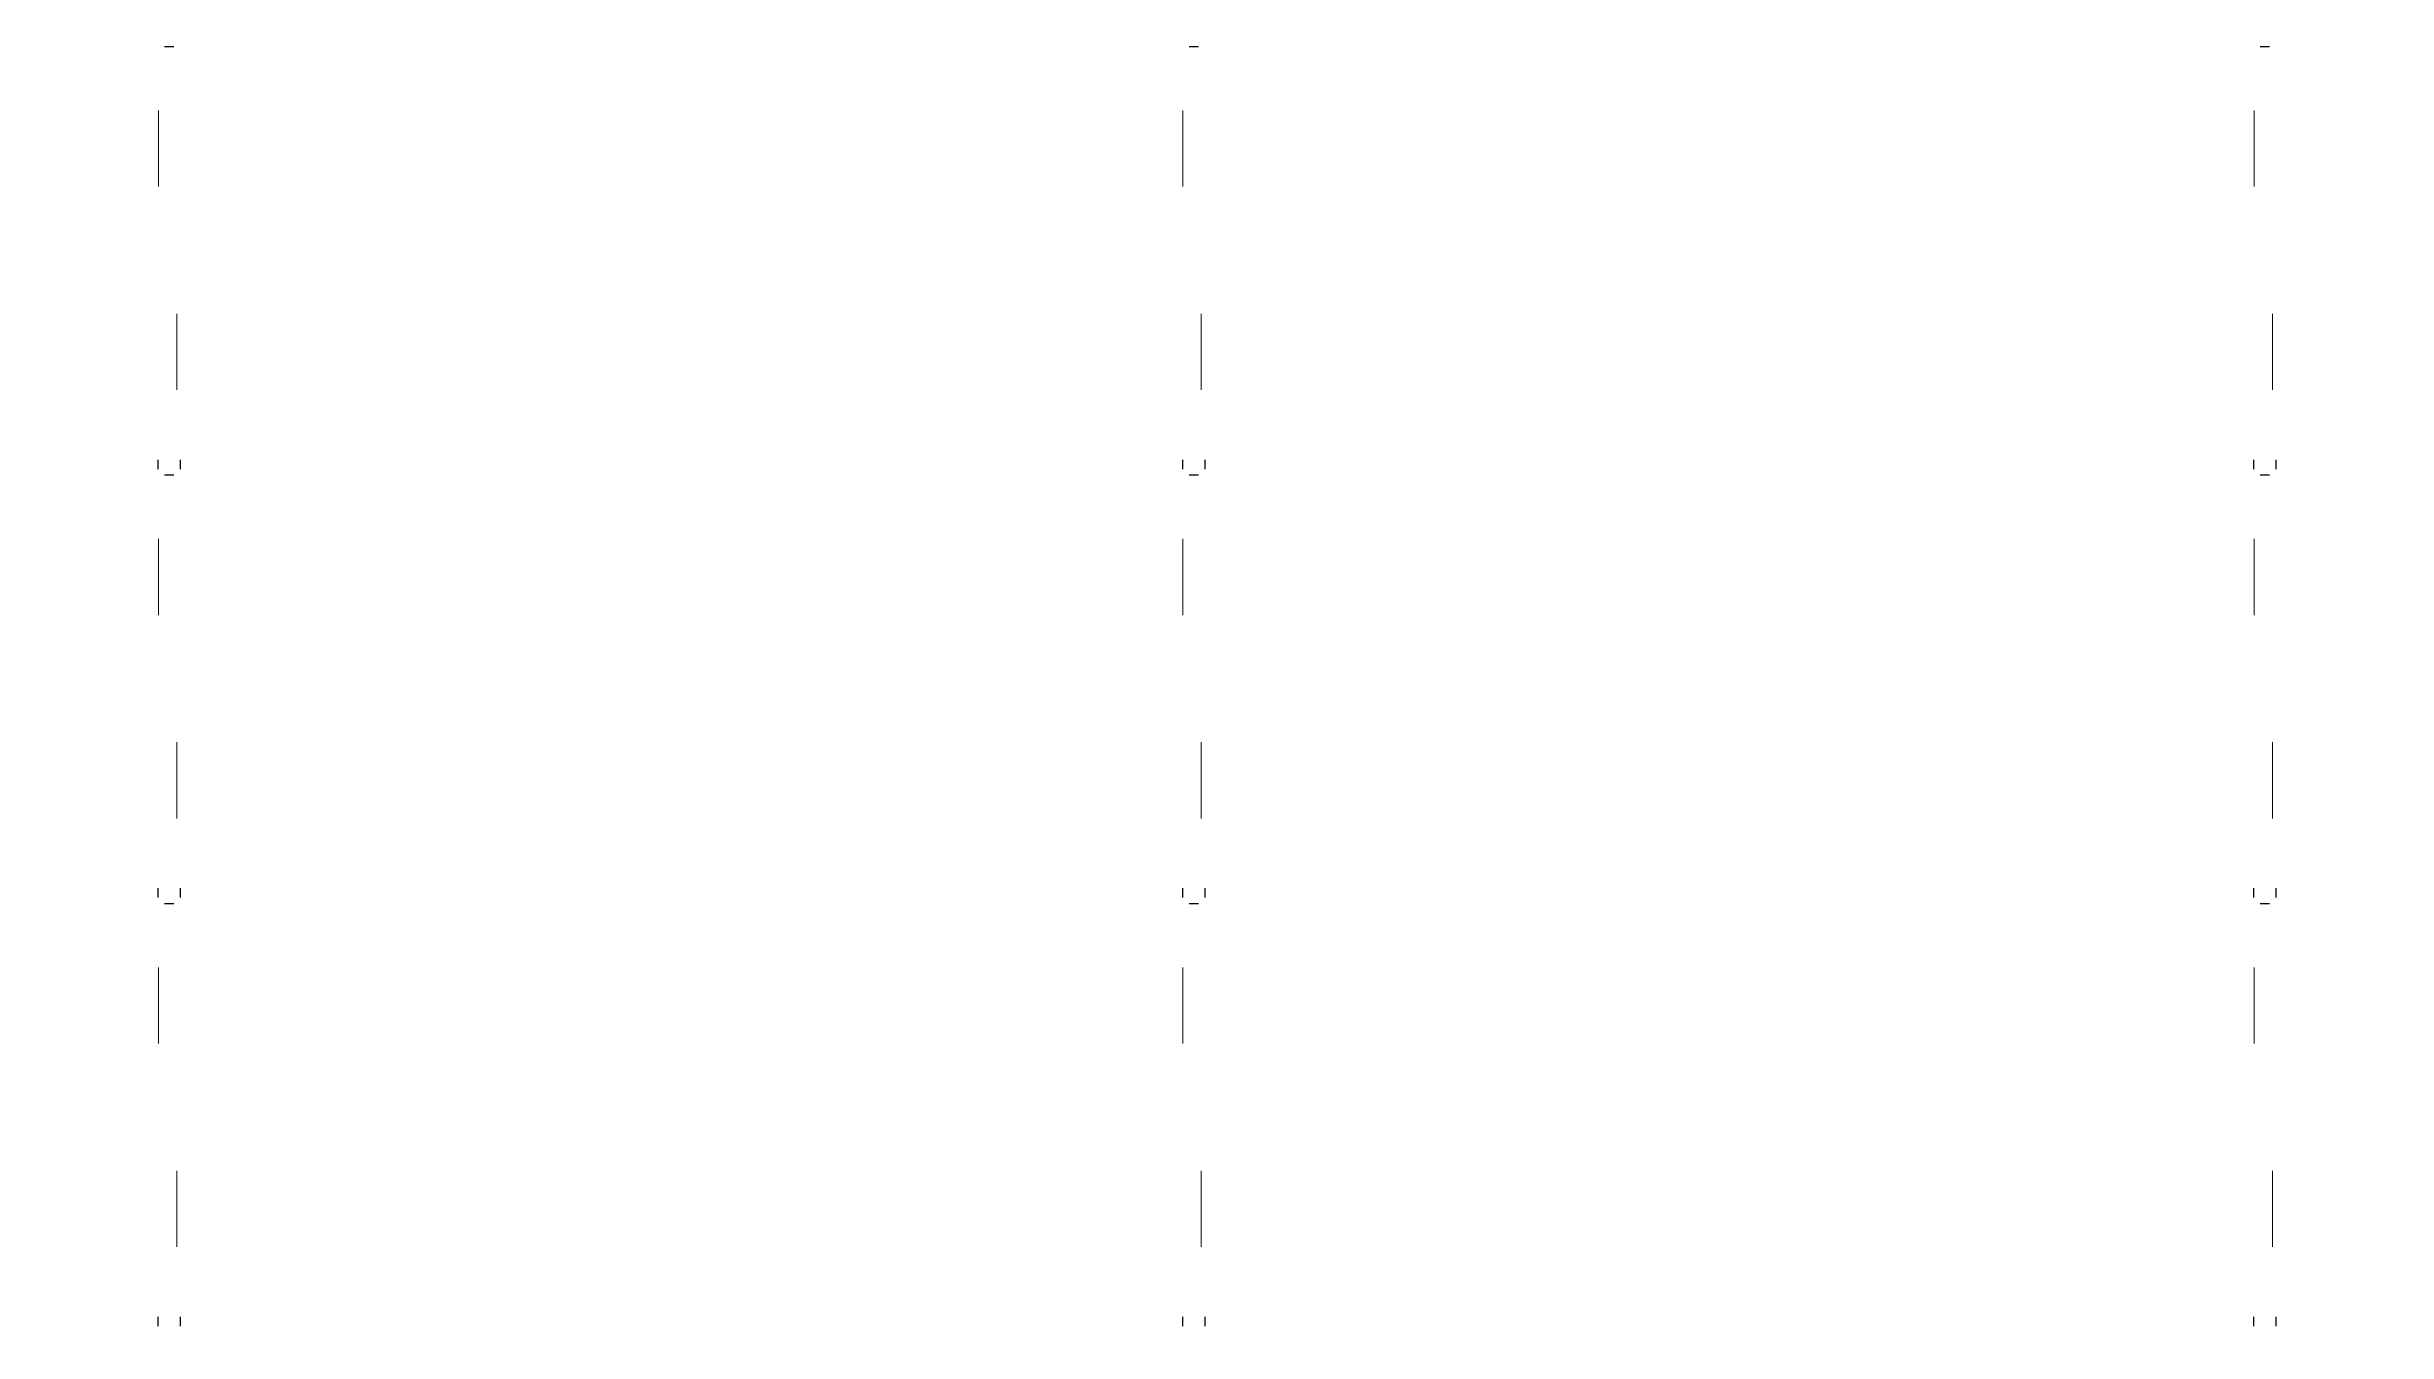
# Model space of a CAD drawing. Header units: millimetres. Extents: x 1460 to 2316, y 2487 to 2677.
# Drawn here: x 1970.6 to 2316, y 2487.3 to 2677 of the extents above; entities that cross this region are included whole.
import ezdxf
from ezdxf.enums import TextEntityAlignment as Align

# ---------------------------------------------------------------- set-up
doc = ezdxf.new("R2010")
doc.units = ezdxf.units.MM
doc.layers.add('DD2D_Geometry', color=7, linetype='Continuous')
doc.styles.get("Standard").update_dxf_attribs({"font": 'arial.ttf'})

# ---------------------------------------------------------------- blocks, each defined once
blk = doc.blocks.new('DD101060423D')
blk.add_line((0, 0.0175), (0, -0.0175))
blk = doc.blocks.new('SPACE_DD10106042')
blk.add_blockref('DD101060423D', (0, 0))
blk = doc.blocks.new('DD101030423D')
blk.add_line((0, 0.0175), (0, -0.0175))
blk = doc.blocks.new('SPACE_DD10103042')
blk.add_blockref('DD101030423D', (0, 0))
blk = doc.blocks.new('DD20113036')
blk.add_attdef('A', text='', height=0.03).set_placement((0.376, 0.156, 0.012), align=Align.MIDDLE_CENTER)
blk = doc.blocks.new('DD20116024')
blk.add_attdef('A', text='', height=0.03).set_placement((0.681, 0.156, 0.012), align=Align.MIDDLE_CENTER)
blk = doc.blocks.new('DD2032303012')
at = {"color": 0, "linetype": 'Continuous', "lineweight": 0}
for p, q in [((1.2805, 0.1065, 0.012), (0.9955, 0.1065, 0.012)), ((0.9955, 0.1065, 0.012), (0.9955, 0.0165, 0.012)), ((1.103, 0.164, 0.012), (1.103, 0.129, 0.012)), ((1.173, 0.164, 0.012), (1.103, 0.164, 0.012)), ((1.103, 0.129, 0.012), (1.173, 0.129, 0.012)), ((1.173, 0.129, 0.012), (1.173, 0.164, 0.012)), ((1.2805, 0.0165, 0.012), (1.2805, 0.1065, 0.012)), ((0.9955, 0.0165, 0.012), (1.2805, 0.0165, 0.012))]:
    blk.add_line(p, q, dxfattribs=at)
for centre, start, end in [((1.0965, 0.1465, 0.012), 0, 180), ((1.0965, 0.1465, 0.012), 180, 0), ((1.1795, 0.1465, 0.012), 0, 180), ((1.1795, 0.1465, 0.012), 180, 0)]:
    blk.add_arc(centre, 0.00159, start, end, dxfattribs=at)
blk.add_attdef('A', text='', height=0.03).set_placement((0.1483, 0.1978, 0.015), align=Align.MIDDLE_CENTER)
blk = doc.blocks.new('DD2033303012')
at = {"color": 0, "linetype": 'Continuous', "lineweight": 0}
for p, q in [((0.2335, 0.0165, 0.012), (0.2335, 0.1065, 0.012)), ((0.2335, 0.1065, 0.012), (0.5185, 0.1065, 0.012)), ((0.341, 0.129, 0.012), (0.341, 0.164, 0.012)), ((0.341, 0.164, 0.012), (0.411, 0.164, 0.012)), ((0.411, 0.129, 0.012), (0.341, 0.129, 0.012)), ((0.411, 0.164, 0.012), (0.411, 0.129, 0.012)), ((0.5185, 0.1065, 0.012), (0.5185, 0.0165, 0.012)), ((0.5185, 0.0165, 0.012), (0.2335, 0.0165, 0.012))]:
    blk.add_line(p, q, dxfattribs=at)
for centre, start, end in [((0.3345, 0.1465, 0.012), 0, 180), ((0.3345, 0.1465, 0.012), 180, 0), ((0.4175, 0.1465, 0.012), 0, 180), ((0.4175, 0.1465, 0.012), 180, 0)]:
    blk.add_arc(centre, 0.00159, start, end, dxfattribs=at)
blk.add_attdef('A', text='', height=0.03).set_placement((0.1483, 0.1978, 0.015), align=Align.MIDDLE_CENTER)

msp = doc.modelspace()

# ---------------------------------------------------------------- block references
at = {"layer": 'DD2D_Geometry', "xscale": 39.3700787401575, "yscale": 39.3700787401575, "zscale": 39.3700787401575}
for name, p, rotation in [('SPACE_DD10106042', (1988.69, 2676.97), 270), ('SPACE_DD10106042', (2139.89, 2676.97), 270), ('SPACE_DD10106042', (2297.97, 2676.97), 270), ('SPACE_DD10103042', (1987.07, 2615.35), 180), ('SPACE_DD10103042', (2138.28, 2615.35), 180), ('SPACE_DD10103042', (2296.36, 2615.35), 180), ('SPACE_DD10106042', (1988.69, 2613.74), 270), ('SPACE_DD10106042', (2139.89, 2613.74), 270), ('SPACE_DD10106042', (2297.97, 2613.74), 270), ('SPACE_DD10103042', (1987.07, 2552.13), 180), ('SPACE_DD10103042', (2138.28, 2552.13), 180), ('SPACE_DD10103042', (2296.36, 2552.13), 180), ('SPACE_DD10106042', (1988.69, 2550.51), 270), ('SPACE_DD10106042', (2139.89, 2550.51), 270), ('SPACE_DD10106042', (2297.97, 2550.51), 270), ('SPACE_DD10103042', (1987.07, 2488.9), 180), ('SPACE_DD10103042', (2138.28, 2488.9), 180), ('SPACE_DD10103042', (2296.36, 2488.9), 180)]:
    msp.add_blockref(name, p, dxfattribs=dict(at, rotation=rotation))
at = {"layer": 'DD2D_Geometry', "extrusion": (-1, 0, 2.22045e-16)}
ref = msp.add_blockref('DD2033303012', (-2676.77, 28.98, -1987.57), dxfattribs=dict(at, xscale=39.3700787401575, yscale=39.3700787401575, zscale=39.3700787401575))
ref.add_attrib('A', 'TA3', dxfattribs={"layer": '0', "extrusion": (-1, 0, 2.22045e-16), "height": 1.181}).set_placement((-2670.93, 36.77, -1986.98), align=Align.MIDDLE_CENTER)
ref = msp.add_blockref('DD2032303012', (-2676.77, 28.98, -1990.27), dxfattribs=dict(at, xscale=39.3700787401575, yscale=39.3700787401575, zscale=39.3700787401575))
ref.add_attrib('A', 'TA3', dxfattribs={"layer": '0', "extrusion": (-1, 0, 2.22045e-16), "height": 1.181}).set_placement((-2670.93, 36.77, -1989.68), align=Align.MIDDLE_CENTER)
ref = msp.add_blockref('DD2033303012', (-2676.77, 28.98, -2138.78), dxfattribs=dict(at, xscale=39.3700787401575, yscale=39.3700787401575, zscale=39.3700787401575))
ref.add_attrib('A', 'TA3', dxfattribs={"layer": '0', "extrusion": (-1, 0, 2.22045e-16), "height": 1.181}).set_placement((-2670.93, 36.77, -2138.19), align=Align.MIDDLE_CENTER)
ref = msp.add_blockref('DD2032303012', (-2676.77, 28.98, -2141.48), dxfattribs=dict(at, xscale=39.3700787401575, yscale=39.3700787401575, zscale=39.3700787401575))
ref.add_attrib('A', 'TA3', dxfattribs={"layer": '0', "extrusion": (-1, 0, 2.22045e-16), "height": 1.181}).set_placement((-2670.93, 36.77, -2140.89), align=Align.MIDDLE_CENTER)
ref = msp.add_blockref('DD2033303012', (-2676.77, 28.98, -2296.86), dxfattribs=dict(at, xscale=39.3700787401575, yscale=39.3700787401575, zscale=39.3700787401575))
ref.add_attrib('A', 'TA3', dxfattribs={"layer": '0', "extrusion": (-1, 0, 2.22045e-16), "height": 1.181}).set_placement((-2670.93, 36.77, -2296.26), align=Align.MIDDLE_CENTER)
ref = msp.add_blockref('DD2032303012', (-2676.77, 28.98, -2299.56), dxfattribs=dict(at, xscale=39.3700787401575, yscale=39.3700787401575, zscale=39.3700787401575))
ref.add_attrib('A', 'TA3', dxfattribs={"layer": '0', "extrusion": (-1, 0, 2.22045e-16), "height": 1.181}).set_placement((-2670.93, 36.77, -2298.97), align=Align.MIDDLE_CENTER)
ref = msp.add_blockref('DD20116024', (-2676.77, 5.04, -1987.57), dxfattribs=dict(at, xscale=39.3700787401575, yscale=39.3700787401575, zscale=39.3700787401575))
ref.add_attrib('A', 'TA3', dxfattribs={"layer": '0', "extrusion": (-1, 0, 2.22045e-16), "height": 1.181}).set_placement((-2649.96, 11.18, -1987.1), align=Align.MIDDLE_CENTER)
ref = msp.add_blockref('DD20116024', (-2676.77, 5.04, -1990.27), dxfattribs=dict(at, xscale=39.3700787401575, yscale=39.3700787401575, zscale=39.3700787401575))
ref.add_attrib('A', 'TA3', dxfattribs={"layer": '0', "extrusion": (-1, 0, 2.22045e-16), "height": 1.181}).set_placement((-2649.96, 11.18, -1989.8), align=Align.MIDDLE_CENTER)
ref = msp.add_blockref('DD20116024', (-2676.77, 5.04, -2138.78), dxfattribs=dict(at, xscale=39.3700787401575, yscale=39.3700787401575, zscale=39.3700787401575))
ref.add_attrib('A', 'TA3', dxfattribs={"layer": '0', "extrusion": (-1, 0, 2.22045e-16), "height": 1.181}).set_placement((-2649.96, 11.18, -2138.3), align=Align.MIDDLE_CENTER)
ref = msp.add_blockref('DD20116024', (-2676.77, 5.04, -2141.48), dxfattribs=dict(at, xscale=39.3700787401575, yscale=39.3700787401575, zscale=39.3700787401575))
ref.add_attrib('A', 'TA3', dxfattribs={"layer": '0', "extrusion": (-1, 0, 2.22045e-16), "height": 1.181}).set_placement((-2649.96, 11.18, -2141.01), align=Align.MIDDLE_CENTER)
ref = msp.add_blockref('DD20116024', (-2676.77, 5.04, -2296.86), dxfattribs=dict(at, xscale=39.3700787401575, yscale=39.3700787401575, zscale=39.3700787401575))
ref.add_attrib('A', 'TA3', dxfattribs={"layer": '0', "extrusion": (-1, 0, 2.22045e-16), "height": 1.181}).set_placement((-2649.96, 11.18, -2296.38), align=Align.MIDDLE_CENTER)
ref = msp.add_blockref('DD20116024', (-2676.77, 5.04, -2299.56), dxfattribs=dict(at, xscale=39.3700787401575, yscale=39.3700787401575, zscale=39.3700787401575))
ref.add_attrib('A', 'TA3', dxfattribs={"layer": '0', "extrusion": (-1, 0, 2.22045e-16), "height": 1.181}).set_placement((-2649.96, 11.18, -2299.08), align=Align.MIDDLE_CENTER)
at = {"layer": 'DD2D_Geometry', "extrusion": (0, 1, 2.22045e-16)}
ref = msp.add_blockref('DD20113036', (-1986.87, 5.04, 2616.47), dxfattribs=dict(at, xscale=39.3700787401575, yscale=39.3700787401575, zscale=39.3700787401575))
ref.add_attrib('A', 'TA3', dxfattribs={"layer": '0', "extrusion": (0, 1, 2.22045e-16), "height": 1.181}).set_placement((-1972.07, 11.18, 2616.94), align=Align.MIDDLE_CENTER)
at = {"layer": 'DD2D_Geometry', "xscale": 39.3700787401575, "yscale": 39.3700787401575, "zscale": 39.3700787401575}
for p in [(1990.3, 2615.35), (2141.51, 2615.35), (2299.58, 2615.35), (1990.3, 2552.13), (2141.51, 2552.13), (2299.58, 2552.13), (1990.3, 2488.9), (2141.51, 2488.9), (2299.58, 2488.9)]:
    msp.add_blockref('SPACE_DD10103042', p, dxfattribs=at)
at = {"layer": 'DD2D_Geometry', "extrusion": (0, -1, 2.22045e-16)}
ref = msp.add_blockref('DD20113036', (1990.5, 5.04, -2616.94), dxfattribs=dict(at, xscale=39.3700787401575, yscale=39.3700787401575, zscale=39.3700787401575))
ref.add_attrib('A', 'TA3', dxfattribs={"layer": '0', "extrusion": (0, -1, 2.22045e-16), "height": 1.181}).set_placement((2005.3, 11.18, -2616.47), align=Align.MIDDLE_CENTER)
at = {"layer": 'DD2D_Geometry', "extrusion": (0, 1, 2.22045e-16)}
ref = msp.add_blockref('DD20113036', (-2138.08, 5.04, 2616.47), dxfattribs=dict(at, xscale=39.3700787401575, yscale=39.3700787401575, zscale=39.3700787401575))
ref.add_attrib('A', 'TA3', dxfattribs={"layer": '0', "extrusion": (0, 1, 2.22045e-16), "height": 1.181}).set_placement((-2123.28, 11.18, 2616.94), align=Align.MIDDLE_CENTER)
at = {"layer": 'DD2D_Geometry', "extrusion": (0, -1, 2.22045e-16)}
ref = msp.add_blockref('DD20113036', (2141.7, 5.04, -2616.94), dxfattribs=dict(at, xscale=39.3700787401575, yscale=39.3700787401575, zscale=39.3700787401575))
ref.add_attrib('A', 'TA3', dxfattribs={"layer": '0', "extrusion": (0, -1, 2.22045e-16), "height": 1.181}).set_placement((2156.51, 11.18, -2616.47), align=Align.MIDDLE_CENTER)
at = {"layer": 'DD2D_Geometry', "extrusion": (0, 1, 2.22045e-16)}
ref = msp.add_blockref('DD20113036', (-2296.16, 5.04, 2616.47), dxfattribs=dict(at, xscale=39.3700787401575, yscale=39.3700787401575, zscale=39.3700787401575))
ref.add_attrib('A', 'TA3', dxfattribs={"layer": '0', "extrusion": (0, 1, 2.22045e-16), "height": 1.181}).set_placement((-2281.36, 11.18, 2616.94), align=Align.MIDDLE_CENTER)
at = {"layer": 'DD2D_Geometry', "extrusion": (0, -1, 2.22045e-16)}
ref = msp.add_blockref('DD20113036', (2299.78, 5.04, -2616.94), dxfattribs=dict(at, xscale=39.3700787401575, yscale=39.3700787401575, zscale=39.3700787401575))
ref.add_attrib('A', 'TA3', dxfattribs={"layer": '0', "extrusion": (0, -1, 2.22045e-16), "height": 1.181}).set_placement((2314.58, 11.18, -2616.47), align=Align.MIDDLE_CENTER)
at = {"layer": 'DD2D_Geometry', "extrusion": (0, 1, 2.22045e-16)}
ref = msp.add_blockref('DD20113036', (-1986.87, 5.04, 2613.77), dxfattribs=dict(at, xscale=39.3700787401575, yscale=39.3700787401575, zscale=39.3700787401575))
ref.add_attrib('A', 'TA3', dxfattribs={"layer": '0', "extrusion": (0, 1, 2.22045e-16), "height": 1.181}).set_placement((-1972.07, 11.18, 2614.24), align=Align.MIDDLE_CENTER)
at = {"layer": 'DD2D_Geometry', "extrusion": (0, -1, 2.22045e-16)}
ref = msp.add_blockref('DD20113036', (1990.5, 5.04, -2614.24), dxfattribs=dict(at, xscale=39.3700787401575, yscale=39.3700787401575, zscale=39.3700787401575))
ref.add_attrib('A', 'TA3', dxfattribs={"layer": '0', "extrusion": (0, -1, 2.22045e-16), "height": 1.181}).set_placement((2005.3, 11.18, -2613.77), align=Align.MIDDLE_CENTER)
at = {"layer": 'DD2D_Geometry', "extrusion": (0, 1, 2.22045e-16)}
ref = msp.add_blockref('DD20113036', (-2138.08, 5.04, 2613.77), dxfattribs=dict(at, xscale=39.3700787401575, yscale=39.3700787401575, zscale=39.3700787401575))
ref.add_attrib('A', 'TA3', dxfattribs={"layer": '0', "extrusion": (0, 1, 2.22045e-16), "height": 1.181}).set_placement((-2123.28, 11.18, 2614.24), align=Align.MIDDLE_CENTER)
at = {"layer": 'DD2D_Geometry', "extrusion": (0, -1, 2.22045e-16)}
ref = msp.add_blockref('DD20113036', (2141.7, 5.04, -2614.24), dxfattribs=dict(at, xscale=39.3700787401575, yscale=39.3700787401575, zscale=39.3700787401575))
ref.add_attrib('A', 'TA3', dxfattribs={"layer": '0', "extrusion": (0, -1, 2.22045e-16), "height": 1.181}).set_placement((2156.51, 11.18, -2613.77), align=Align.MIDDLE_CENTER)
at = {"layer": 'DD2D_Geometry', "extrusion": (0, 1, 2.22045e-16)}
ref = msp.add_blockref('DD20113036', (-2296.16, 5.04, 2613.77), dxfattribs=dict(at, xscale=39.3700787401575, yscale=39.3700787401575, zscale=39.3700787401575))
ref.add_attrib('A', 'TA3', dxfattribs={"layer": '0', "extrusion": (0, 1, 2.22045e-16), "height": 1.181}).set_placement((-2281.36, 11.18, 2614.24), align=Align.MIDDLE_CENTER)
at = {"layer": 'DD2D_Geometry', "extrusion": (0, -1, 2.22045e-16)}
ref = msp.add_blockref('DD20113036', (2299.78, 5.04, -2614.24), dxfattribs=dict(at, xscale=39.3700787401575, yscale=39.3700787401575, zscale=39.3700787401575))
ref.add_attrib('A', 'TA3', dxfattribs={"layer": '0', "extrusion": (0, -1, 2.22045e-16), "height": 1.181}).set_placement((2314.58, 11.18, -2613.77), align=Align.MIDDLE_CENTER)
at = {"layer": 'DD2D_Geometry', "extrusion": (-1, 0, 2.22045e-16)}
ref = msp.add_blockref('DD2033303012', (-2613.54, 28.98, -1987.57), dxfattribs=dict(at, xscale=39.3700787401575, yscale=39.3700787401575, zscale=39.3700787401575))
ref.add_attrib('A', 'TA3', dxfattribs={"layer": '0', "extrusion": (-1, 0, 2.22045e-16), "height": 1.181}).set_placement((-2607.7, 36.77, -1986.98), align=Align.MIDDLE_CENTER)
ref = msp.add_blockref('DD2032303012', (-2613.54, 28.98, -1990.27), dxfattribs=dict(at, xscale=39.3700787401575, yscale=39.3700787401575, zscale=39.3700787401575))
ref.add_attrib('A', 'TA3', dxfattribs={"layer": '0', "extrusion": (-1, 0, 2.22045e-16), "height": 1.181}).set_placement((-2607.7, 36.77, -1989.68), align=Align.MIDDLE_CENTER)
ref = msp.add_blockref('DD2033303012', (-2613.54, 28.98, -2138.78), dxfattribs=dict(at, xscale=39.3700787401575, yscale=39.3700787401575, zscale=39.3700787401575))
ref.add_attrib('A', 'TA3', dxfattribs={"layer": '0', "extrusion": (-1, 0, 2.22045e-16), "height": 1.181}).set_placement((-2607.7, 36.77, -2138.19), align=Align.MIDDLE_CENTER)
ref = msp.add_blockref('DD2032303012', (-2613.54, 28.98, -2141.48), dxfattribs=dict(at, xscale=39.3700787401575, yscale=39.3700787401575, zscale=39.3700787401575))
ref.add_attrib('A', 'TA3', dxfattribs={"layer": '0', "extrusion": (-1, 0, 2.22045e-16), "height": 1.181}).set_placement((-2607.7, 36.77, -2140.89), align=Align.MIDDLE_CENTER)
ref = msp.add_blockref('DD2033303012', (-2613.54, 28.98, -2296.86), dxfattribs=dict(at, xscale=39.3700787401575, yscale=39.3700787401575, zscale=39.3700787401575))
ref.add_attrib('A', 'TA3', dxfattribs={"layer": '0', "extrusion": (-1, 0, 2.22045e-16), "height": 1.181}).set_placement((-2607.7, 36.77, -2296.26), align=Align.MIDDLE_CENTER)
ref = msp.add_blockref('DD2032303012', (-2613.54, 28.98, -2299.56), dxfattribs=dict(at, xscale=39.3700787401575, yscale=39.3700787401575, zscale=39.3700787401575))
ref.add_attrib('A', 'TA3', dxfattribs={"layer": '0', "extrusion": (-1, 0, 2.22045e-16), "height": 1.181}).set_placement((-2607.7, 36.77, -2298.97), align=Align.MIDDLE_CENTER)
ref = msp.add_blockref('DD20116024', (-2613.54, 5.04, -1987.57), dxfattribs=dict(at, xscale=39.3700787401575, yscale=39.3700787401575, zscale=39.3700787401575))
ref.add_attrib('A', 'TA3', dxfattribs={"layer": '0', "extrusion": (-1, 0, 2.22045e-16), "height": 1.181}).set_placement((-2586.73, 11.18, -1987.1), align=Align.MIDDLE_CENTER)
ref = msp.add_blockref('DD20116024', (-2613.54, 5.04, -1990.27), dxfattribs=dict(at, xscale=39.3700787401575, yscale=39.3700787401575, zscale=39.3700787401575))
ref.add_attrib('A', 'TA3', dxfattribs={"layer": '0', "extrusion": (-1, 0, 2.22045e-16), "height": 1.181}).set_placement((-2586.73, 11.18, -1989.8), align=Align.MIDDLE_CENTER)
ref = msp.add_blockref('DD20116024', (-2613.54, 5.04, -2138.78), dxfattribs=dict(at, xscale=39.3700787401575, yscale=39.3700787401575, zscale=39.3700787401575))
ref.add_attrib('A', 'TA3', dxfattribs={"layer": '0', "extrusion": (-1, 0, 2.22045e-16), "height": 1.181}).set_placement((-2586.73, 11.18, -2138.3), align=Align.MIDDLE_CENTER)
ref = msp.add_blockref('DD20116024', (-2613.54, 5.04, -2141.48), dxfattribs=dict(at, xscale=39.3700787401575, yscale=39.3700787401575, zscale=39.3700787401575))
ref.add_attrib('A', 'TA3', dxfattribs={"layer": '0', "extrusion": (-1, 0, 2.22045e-16), "height": 1.181}).set_placement((-2586.73, 11.18, -2141.01), align=Align.MIDDLE_CENTER)
ref = msp.add_blockref('DD20116024', (-2613.54, 5.04, -2296.86), dxfattribs=dict(at, xscale=39.3700787401575, yscale=39.3700787401575, zscale=39.3700787401575))
ref.add_attrib('A', 'TA3', dxfattribs={"layer": '0', "extrusion": (-1, 0, 2.22045e-16), "height": 1.181}).set_placement((-2586.73, 11.18, -2296.38), align=Align.MIDDLE_CENTER)
ref = msp.add_blockref('DD20116024', (-2613.54, 5.04, -2299.56), dxfattribs=dict(at, xscale=39.3700787401575, yscale=39.3700787401575, zscale=39.3700787401575))
ref.add_attrib('A', 'TA3', dxfattribs={"layer": '0', "extrusion": (-1, 0, 2.22045e-16), "height": 1.181}).set_placement((-2586.73, 11.18, -2299.08), align=Align.MIDDLE_CENTER)
at = {"layer": 'DD2D_Geometry', "extrusion": (0, 1, 2.22045e-16)}
ref = msp.add_blockref('DD20113036', (-1986.87, 5.04, 2553.24), dxfattribs=dict(at, xscale=39.3700787401575, yscale=39.3700787401575, zscale=39.3700787401575))
ref.add_attrib('A', 'TA3', dxfattribs={"layer": '0', "extrusion": (0, 1, 2.22045e-16), "height": 1.181}).set_placement((-1972.07, 11.18, 2553.71), align=Align.MIDDLE_CENTER)
at = {"layer": 'DD2D_Geometry', "extrusion": (0, -1, 2.22045e-16)}
ref = msp.add_blockref('DD20113036', (1990.5, 5.04, -2553.71), dxfattribs=dict(at, xscale=39.3700787401575, yscale=39.3700787401575, zscale=39.3700787401575))
ref.add_attrib('A', 'TA3', dxfattribs={"layer": '0', "extrusion": (0, -1, 2.22045e-16), "height": 1.181}).set_placement((2005.3, 11.18, -2553.24), align=Align.MIDDLE_CENTER)
at = {"layer": 'DD2D_Geometry', "extrusion": (0, 1, 2.22045e-16)}
ref = msp.add_blockref('DD20113036', (-2138.08, 5.04, 2553.24), dxfattribs=dict(at, xscale=39.3700787401575, yscale=39.3700787401575, zscale=39.3700787401575))
ref.add_attrib('A', 'TA3', dxfattribs={"layer": '0', "extrusion": (0, 1, 2.22045e-16), "height": 1.181}).set_placement((-2123.28, 11.18, 2553.71), align=Align.MIDDLE_CENTER)
at = {"layer": 'DD2D_Geometry', "extrusion": (0, -1, 2.22045e-16)}
ref = msp.add_blockref('DD20113036', (2141.7, 5.04, -2553.71), dxfattribs=dict(at, xscale=39.3700787401575, yscale=39.3700787401575, zscale=39.3700787401575))
ref.add_attrib('A', 'TA3', dxfattribs={"layer": '0', "extrusion": (0, -1, 2.22045e-16), "height": 1.181}).set_placement((2156.51, 11.18, -2553.24), align=Align.MIDDLE_CENTER)
at = {"layer": 'DD2D_Geometry', "extrusion": (0, 1, 2.22045e-16)}
ref = msp.add_blockref('DD20113036', (-2296.16, 5.04, 2553.24), dxfattribs=dict(at, xscale=39.3700787401575, yscale=39.3700787401575, zscale=39.3700787401575))
ref.add_attrib('A', 'TA3', dxfattribs={"layer": '0', "extrusion": (0, 1, 2.22045e-16), "height": 1.181}).set_placement((-2281.36, 11.18, 2553.71), align=Align.MIDDLE_CENTER)
at = {"layer": 'DD2D_Geometry', "extrusion": (0, -1, 2.22045e-16)}
ref = msp.add_blockref('DD20113036', (2299.78, 5.04, -2553.71), dxfattribs=dict(at, xscale=39.3700787401575, yscale=39.3700787401575, zscale=39.3700787401575))
ref.add_attrib('A', 'TA3', dxfattribs={"layer": '0', "extrusion": (0, -1, 2.22045e-16), "height": 1.181}).set_placement((2314.58, 11.18, -2553.24), align=Align.MIDDLE_CENTER)
at = {"layer": 'DD2D_Geometry', "extrusion": (0, 1, 2.22045e-16)}
ref = msp.add_blockref('DD20113036', (-1986.87, 5.04, 2550.54), dxfattribs=dict(at, xscale=39.3700787401575, yscale=39.3700787401575, zscale=39.3700787401575))
ref.add_attrib('A', 'TA3', dxfattribs={"layer": '0', "extrusion": (0, 1, 2.22045e-16), "height": 1.181}).set_placement((-1972.07, 11.18, 2551.01), align=Align.MIDDLE_CENTER)
at = {"layer": 'DD2D_Geometry', "extrusion": (0, -1, 2.22045e-16)}
ref = msp.add_blockref('DD20113036', (1990.5, 5.04, -2551.01), dxfattribs=dict(at, xscale=39.3700787401575, yscale=39.3700787401575, zscale=39.3700787401575))
ref.add_attrib('A', 'TA3', dxfattribs={"layer": '0', "extrusion": (0, -1, 2.22045e-16), "height": 1.181}).set_placement((2005.3, 11.18, -2550.54), align=Align.MIDDLE_CENTER)
at = {"layer": 'DD2D_Geometry', "extrusion": (0, 1, 2.22045e-16)}
ref = msp.add_blockref('DD20113036', (-2138.08, 5.04, 2550.54), dxfattribs=dict(at, xscale=39.3700787401575, yscale=39.3700787401575, zscale=39.3700787401575))
ref.add_attrib('A', 'TA3', dxfattribs={"layer": '0', "extrusion": (0, 1, 2.22045e-16), "height": 1.181}).set_placement((-2123.28, 11.18, 2551.01), align=Align.MIDDLE_CENTER)
at = {"layer": 'DD2D_Geometry', "extrusion": (0, -1, 2.22045e-16)}
ref = msp.add_blockref('DD20113036', (2141.7, 5.04, -2551.01), dxfattribs=dict(at, xscale=39.3700787401575, yscale=39.3700787401575, zscale=39.3700787401575))
ref.add_attrib('A', 'TA3', dxfattribs={"layer": '0', "extrusion": (0, -1, 2.22045e-16), "height": 1.181}).set_placement((2156.51, 11.18, -2550.54), align=Align.MIDDLE_CENTER)
at = {"layer": 'DD2D_Geometry', "extrusion": (0, 1, 2.22045e-16)}
ref = msp.add_blockref('DD20113036', (-2296.16, 5.04, 2550.54), dxfattribs=dict(at, xscale=39.3700787401575, yscale=39.3700787401575, zscale=39.3700787401575))
ref.add_attrib('A', 'TA3', dxfattribs={"layer": '0', "extrusion": (0, 1, 2.22045e-16), "height": 1.181}).set_placement((-2281.36, 11.18, 2551.01), align=Align.MIDDLE_CENTER)
at = {"layer": 'DD2D_Geometry', "extrusion": (0, -1, 2.22045e-16)}
ref = msp.add_blockref('DD20113036', (2299.78, 5.04, -2551.01), dxfattribs=dict(at, xscale=39.3700787401575, yscale=39.3700787401575, zscale=39.3700787401575))
ref.add_attrib('A', 'TA3', dxfattribs={"layer": '0', "extrusion": (0, -1, 2.22045e-16), "height": 1.181}).set_placement((2314.58, 11.18, -2550.54), align=Align.MIDDLE_CENTER)
at = {"layer": 'DD2D_Geometry', "extrusion": (-1, 0, 2.22045e-16)}
ref = msp.add_blockref('DD2033303012', (-2550.31, 28.98, -1987.57), dxfattribs=dict(at, xscale=39.3700787401575, yscale=39.3700787401575, zscale=39.3700787401575))
ref.add_attrib('A', 'TA3', dxfattribs={"layer": '0', "extrusion": (-1, 0, 2.22045e-16), "height": 1.181}).set_placement((-2544.47, 36.77, -1986.98), align=Align.MIDDLE_CENTER)
ref = msp.add_blockref('DD2032303012', (-2550.31, 28.98, -1990.27), dxfattribs=dict(at, xscale=39.3700787401575, yscale=39.3700787401575, zscale=39.3700787401575))
ref.add_attrib('A', 'TA3', dxfattribs={"layer": '0', "extrusion": (-1, 0, 2.22045e-16), "height": 1.181}).set_placement((-2544.47, 36.77, -1989.68), align=Align.MIDDLE_CENTER)
ref = msp.add_blockref('DD2033303012', (-2550.31, 28.98, -2138.78), dxfattribs=dict(at, xscale=39.3700787401575, yscale=39.3700787401575, zscale=39.3700787401575))
ref.add_attrib('A', 'TA3', dxfattribs={"layer": '0', "extrusion": (-1, 0, 2.22045e-16), "height": 1.181}).set_placement((-2544.47, 36.77, -2138.19), align=Align.MIDDLE_CENTER)
ref = msp.add_blockref('DD2032303012', (-2550.31, 28.98, -2141.48), dxfattribs=dict(at, xscale=39.3700787401575, yscale=39.3700787401575, zscale=39.3700787401575))
ref.add_attrib('A', 'TA3', dxfattribs={"layer": '0', "extrusion": (-1, 0, 2.22045e-16), "height": 1.181}).set_placement((-2544.47, 36.77, -2140.89), align=Align.MIDDLE_CENTER)
ref = msp.add_blockref('DD2033303012', (-2550.31, 28.98, -2296.86), dxfattribs=dict(at, xscale=39.3700787401575, yscale=39.3700787401575, zscale=39.3700787401575))
ref.add_attrib('A', 'TA3', dxfattribs={"layer": '0', "extrusion": (-1, 0, 2.22045e-16), "height": 1.181}).set_placement((-2544.47, 36.77, -2296.26), align=Align.MIDDLE_CENTER)
ref = msp.add_blockref('DD2032303012', (-2550.31, 28.98, -2299.56), dxfattribs=dict(at, xscale=39.3700787401575, yscale=39.3700787401575, zscale=39.3700787401575))
ref.add_attrib('A', 'TA3', dxfattribs={"layer": '0', "extrusion": (-1, 0, 2.22045e-16), "height": 1.181}).set_placement((-2544.47, 36.77, -2298.97), align=Align.MIDDLE_CENTER)
ref = msp.add_blockref('DD20116024', (-2550.31, 5.04, -1987.57), dxfattribs=dict(at, xscale=39.3700787401575, yscale=39.3700787401575, zscale=39.3700787401575))
ref.add_attrib('A', 'TA3', dxfattribs={"layer": '0', "extrusion": (-1, 0, 2.22045e-16), "height": 1.181}).set_placement((-2523.5, 11.18, -1987.1), align=Align.MIDDLE_CENTER)
ref = msp.add_blockref('DD20116024', (-2550.31, 5.04, -1990.27), dxfattribs=dict(at, xscale=39.3700787401575, yscale=39.3700787401575, zscale=39.3700787401575))
ref.add_attrib('A', 'TA3', dxfattribs={"layer": '0', "extrusion": (-1, 0, 2.22045e-16), "height": 1.181}).set_placement((-2523.5, 11.18, -1989.8), align=Align.MIDDLE_CENTER)
ref = msp.add_blockref('DD20116024', (-2550.31, 5.04, -2138.78), dxfattribs=dict(at, xscale=39.3700787401575, yscale=39.3700787401575, zscale=39.3700787401575))
ref.add_attrib('A', 'TA3', dxfattribs={"layer": '0', "extrusion": (-1, 0, 2.22045e-16), "height": 1.181}).set_placement((-2523.5, 11.18, -2138.3), align=Align.MIDDLE_CENTER)
ref = msp.add_blockref('DD20116024', (-2550.31, 5.04, -2141.48), dxfattribs=dict(at, xscale=39.3700787401575, yscale=39.3700787401575, zscale=39.3700787401575))
ref.add_attrib('A', 'TA3', dxfattribs={"layer": '0', "extrusion": (-1, 0, 2.22045e-16), "height": 1.181}).set_placement((-2523.5, 11.18, -2141.01), align=Align.MIDDLE_CENTER)
ref = msp.add_blockref('DD20116024', (-2550.31, 5.04, -2296.86), dxfattribs=dict(at, xscale=39.3700787401575, yscale=39.3700787401575, zscale=39.3700787401575))
ref.add_attrib('A', 'TA3', dxfattribs={"layer": '0', "extrusion": (-1, 0, 2.22045e-16), "height": 1.181}).set_placement((-2523.5, 11.18, -2296.38), align=Align.MIDDLE_CENTER)
ref = msp.add_blockref('DD20116024', (-2550.31, 5.04, -2299.56), dxfattribs=dict(at, xscale=39.3700787401575, yscale=39.3700787401575, zscale=39.3700787401575))
ref.add_attrib('A', 'TA3', dxfattribs={"layer": '0', "extrusion": (-1, 0, 2.22045e-16), "height": 1.181}).set_placement((-2523.5, 11.18, -2299.08), align=Align.MIDDLE_CENTER)
at = {"layer": 'DD2D_Geometry', "extrusion": (0, 1, 2.22045e-16)}
ref = msp.add_blockref('DD20113036', (-1986.87, 5.04, 2490.01), dxfattribs=dict(at, xscale=39.3700787401575, yscale=39.3700787401575, zscale=39.3700787401575))
ref.add_attrib('A', 'TA3', dxfattribs={"layer": '0', "extrusion": (0, 1, 2.22045e-16), "height": 1.181}).set_placement((-1972.07, 11.18, 2490.48), align=Align.MIDDLE_CENTER)
ref = msp.add_blockref('DD20113036', (-2138.08, 5.04, 2490.01), dxfattribs=dict(at, xscale=39.3700787401575, yscale=39.3700787401575, zscale=39.3700787401575))
ref.add_attrib('A', 'TA3', dxfattribs={"layer": '0', "extrusion": (0, 1, 2.22045e-16), "height": 1.181}).set_placement((-2123.28, 11.18, 2490.48), align=Align.MIDDLE_CENTER)
ref = msp.add_blockref('DD20113036', (-2296.16, 5.04, 2490.01), dxfattribs=dict(at, xscale=39.3700787401575, yscale=39.3700787401575, zscale=39.3700787401575))
ref.add_attrib('A', 'TA3', dxfattribs={"layer": '0', "extrusion": (0, 1, 2.22045e-16), "height": 1.181}).set_placement((-2281.36, 11.18, 2490.48), align=Align.MIDDLE_CENTER)
ref = msp.add_blockref('DD20113036', (-1986.87, 5.04, 2487.31), dxfattribs=dict(at, xscale=39.3700787401575, yscale=39.3700787401575, zscale=39.3700787401575))
ref.add_attrib('A', 'TA3', dxfattribs={"layer": '0', "extrusion": (0, 1, 2.22045e-16), "height": 1.181}).set_placement((-1972.07, 11.18, 2487.78), align=Align.MIDDLE_CENTER)
at = {"layer": 'DD2D_Geometry', "extrusion": (0, -1, 2.22045e-16)}
ref = msp.add_blockref('DD20113036', (1990.5, 5.04, -2490.48), dxfattribs=dict(at, xscale=39.3700787401575, yscale=39.3700787401575, zscale=39.3700787401575))
ref.add_attrib('A', 'TA3', dxfattribs={"layer": '0', "extrusion": (0, -1, 2.22045e-16), "height": 1.181}).set_placement((2005.3, 11.18, -2490.01), align=Align.MIDDLE_CENTER)
ref = msp.add_blockref('DD20113036', (1990.5, 5.04, -2487.78), dxfattribs=dict(at, xscale=39.3700787401575, yscale=39.3700787401575, zscale=39.3700787401575))
ref.add_attrib('A', 'TA3', dxfattribs={"layer": '0', "extrusion": (0, -1, 2.22045e-16), "height": 1.181}).set_placement((2005.3, 11.18, -2487.31), align=Align.MIDDLE_CENTER)
at = {"layer": 'DD2D_Geometry', "extrusion": (0, 1, 2.22045e-16)}
ref = msp.add_blockref('DD20113036', (-2138.08, 5.04, 2487.31), dxfattribs=dict(at, xscale=39.3700787401575, yscale=39.3700787401575, zscale=39.3700787401575))
ref.add_attrib('A', 'TA3', dxfattribs={"layer": '0', "extrusion": (0, 1, 2.22045e-16), "height": 1.181}).set_placement((-2123.28, 11.18, 2487.78), align=Align.MIDDLE_CENTER)
at = {"layer": 'DD2D_Geometry', "extrusion": (0, -1, 2.22045e-16)}
ref = msp.add_blockref('DD20113036', (2141.7, 5.04, -2490.48), dxfattribs=dict(at, xscale=39.3700787401575, yscale=39.3700787401575, zscale=39.3700787401575))
ref.add_attrib('A', 'TA3', dxfattribs={"layer": '0', "extrusion": (0, -1, 2.22045e-16), "height": 1.181}).set_placement((2156.51, 11.18, -2490.01), align=Align.MIDDLE_CENTER)
ref = msp.add_blockref('DD20113036', (2141.7, 5.04, -2487.78), dxfattribs=dict(at, xscale=39.3700787401575, yscale=39.3700787401575, zscale=39.3700787401575))
ref.add_attrib('A', 'TA3', dxfattribs={"layer": '0', "extrusion": (0, -1, 2.22045e-16), "height": 1.181}).set_placement((2156.51, 11.18, -2487.31), align=Align.MIDDLE_CENTER)
at = {"layer": 'DD2D_Geometry', "extrusion": (0, 1, 2.22045e-16)}
ref = msp.add_blockref('DD20113036', (-2296.16, 5.04, 2487.31), dxfattribs=dict(at, xscale=39.3700787401575, yscale=39.3700787401575, zscale=39.3700787401575))
ref.add_attrib('A', 'TA3', dxfattribs={"layer": '0', "extrusion": (0, 1, 2.22045e-16), "height": 1.181}).set_placement((-2281.36, 11.18, 2487.78), align=Align.MIDDLE_CENTER)
at = {"layer": 'DD2D_Geometry', "extrusion": (0, -1, 2.22045e-16)}
ref = msp.add_blockref('DD20113036', (2299.78, 5.04, -2490.48), dxfattribs=dict(at, xscale=39.3700787401575, yscale=39.3700787401575, zscale=39.3700787401575))
ref.add_attrib('A', 'TA3', dxfattribs={"layer": '0', "extrusion": (0, -1, 2.22045e-16), "height": 1.181}).set_placement((2314.58, 11.18, -2490.01), align=Align.MIDDLE_CENTER)
ref = msp.add_blockref('DD20113036', (2299.78, 5.04, -2487.78), dxfattribs=dict(at, xscale=39.3700787401575, yscale=39.3700787401575, zscale=39.3700787401575))
ref.add_attrib('A', 'TA3', dxfattribs={"layer": '0', "extrusion": (0, -1, 2.22045e-16), "height": 1.181}).set_placement((2314.58, 11.18, -2487.31), align=Align.MIDDLE_CENTER)

doc.saveas('drawing.dxf')
